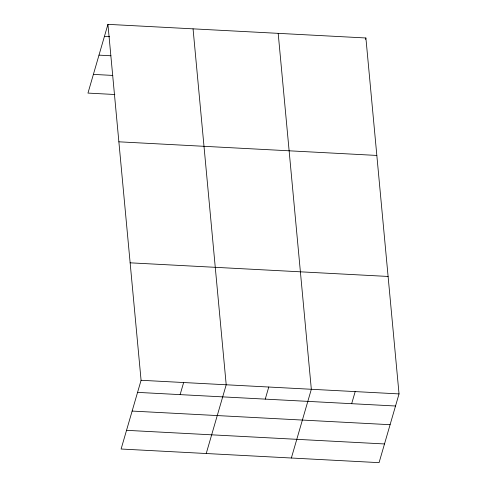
<?xml version="1.0" encoding="UTF-8"?>
<svg xmlns="http://www.w3.org/2000/svg" width="487" height="487" viewBox="0 0 487 487"><rect width="100%" height="100%" fill="white"/><g stroke="black" fill="none" stroke-linecap="round" stroke-linejoin="round"><path stroke-width="0.73" d="M107.931 24.35L141.078 380.28L121.105 449.02L379.069 462.65L399.036 393.91L365.895 37.98L107.931 24.35L87.964 93.09L114.847 94.508M180.123 394.622L183.642 382.532M206.232 453.519L226.205 384.779L193.059 28.849M365.481 39.404L365.895 37.98M265.251 399.121L268.769 387.025M291.36 458.017L311.333 389.277L278.187 33.347M351.669 403.686L355.187 391.591M104.419 36.446L109.648 36.72M98.989 55.141L110.933 55.768M93.394 74.395L112.807 75.424M118.871 141.808L376.835 155.438M130.139 262.822L388.102 276.452M141.078 380.28L399.036 393.91M137.565 392.376L395.523 406.006M132.129 411.071L390.093 424.701M126.535 430.325L384.499 443.955"/></g></svg>
